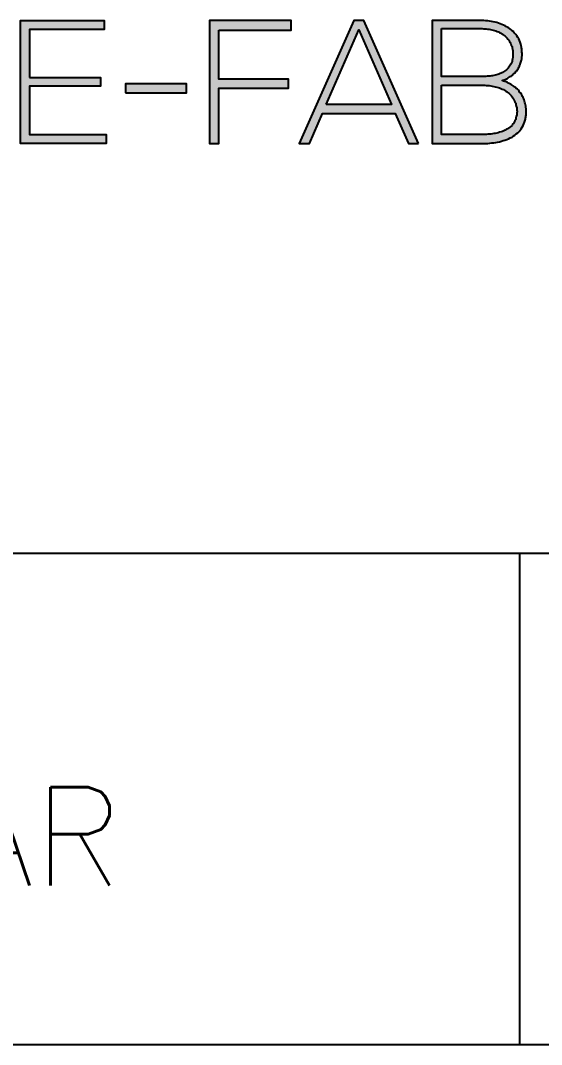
# Model space of a CAD drawing. Header units: centimetres. Extents: x 1658 to 14396, y 8294 to 11444.
# Drawn here: x 8027.1 to 8106.7, y 8443.9 to 8600.2 of the extents above; entities that cross this region are included whole.
import ezdxf
from ezdxf.enums import TextEntityAlignment as Align

# ---------------------------------------------------------------- set-up
doc = ezdxf.new("R2010")
doc.units = ezdxf.units.CM
doc.header["$LTSCALE"] = 50
doc.header["$MEASUREMENT"] = 0
doc.layers.add('FORMATO-PRECON', color=2, linetype='Continuous')
doc.styles.add('PRECON-ROMANS', font='romans.shx')

# ---------------------------------------------------------------- blocks, each defined once
blk = doc.blocks.new('CARIMBO')
at = {"linetype": 'Continuous', "true_color": 0x575854}
for points in [[(-1367.58, 285.16), (-1383.19, 285.16), (-1383.19, 294.98), (-1368.74, 294.98), (-1368.74, 296.75), (-1383.19, 296.75), (-1383.19, 306.5), (-1367.99, 306.5), (-1367.99, 308.34), (-1385.03, 308.34), (-1385.03, 283.32), (-1367.58, 283.32)], [(-1330.42, 296.41), (-1344.6, 296.41), (-1344.6, 306.36), (-1329.88, 306.36), (-1329.88, 308.34), (-1346.51, 308.34), (-1346.51, 283.32), (-1344.6, 283.32), (-1344.6, 294.57), (-1330.42, 294.57)], [(-1351.22, 295.45), (-1363.63, 295.45), (-1363.63, 293.61), (-1351.22, 293.61)]]:
    blk.add_hatch(color=251, dxfattribs=at).paths.add_polyline_path(points)
h = blk.add_hatch(color=251, dxfattribs=at)
h.paths.add_polyline_path([(-1315.08, 308.34), (-1317.13, 308.34), (-1328.24, 283.32), (-1326.19, 283.32), (-1323.53, 289.45), (-1308.74, 289.45), (-1306.01, 283.32), (-1303.97, 283.32)])
h.paths.add_polyline_path([(-1322.78, 291.23), (-1316.1, 306.43), (-1309.49, 291.23)], flags=16)
h = blk.add_hatch(color=251, dxfattribs=at)
h.paths.add_polyline_path([(-1286.92, 296.14), (-1286.72, 296.2), (-1286.31, 296.34), (-1286.03, 296.48), (-1285.83, 296.55), (-1285.69, 296.68), (-1285.49, 296.82), (-1285.28, 296.95), (-1285.08, 297.02), (-1284.94, 297.16), (-1284.74, 297.36), (-1284.6, 297.5), (-1284.47, 297.64), (-1284.26, 297.77), (-1284.13, 297.98), (-1283.99, 298.11), (-1283.85, 298.32), (-1283.78, 298.45), (-1283.65, 298.66), (-1283.58, 298.86), (-1283.44, 299.07), (-1283.38, 299.27), (-1283.31, 299.48), (-1283.24, 299.68), (-1283.17, 299.89), (-1283.03, 300.3), (-1282.97, 300.57), (-1282.97, 300.77), (-1282.97, 300.98), (-1282.9, 301.25), (-1282.9, 301.45), (-1282.9, 301.73), (-1282.97, 301.93), (-1282.97, 302.14), (-1282.97, 302.55), (-1283.03, 302.75), (-1283.03, 302.95), (-1283.1, 303.16), (-1283.17, 303.5), (-1283.31, 303.91), (-1283.44, 304.25), (-1283.58, 304.59), (-1283.78, 304.86), (-1283.99, 305.2), (-1284.19, 305.48), (-1284.4, 305.75), (-1284.6, 306.02), (-1284.88, 306.23), (-1285.15, 306.5), (-1285.42, 306.7), (-1285.69, 306.91), (-1286.03, 307.05), (-1286.31, 307.25), (-1286.65, 307.39), (-1286.99, 307.52), (-1287.33, 307.66), (-1287.67, 307.8), (-1288.01, 307.93), (-1288.35, 308), (-1288.76, 308.07), (-1289.1, 308.14), (-1289.51, 308.2), (-1289.85, 308.27), (-1290.26, 308.27), (-1290.67, 308.34), (-1291.01, 308.34), (-1291.35, 308.34), (-1291.69, 308.34), (-1292.03, 308.34), (-1292.38, 308.34), (-1292.72, 308.34), (-1292.99, 308.34), (-1293.33, 308.34), (-1293.67, 308.34), (-1293.94, 308.34), (-1294.28, 308.34), (-1294.56, 308.34), (-1294.9, 308.34), (-1295.17, 308.34), (-1295.51, 308.34), (-1295.78, 308.34), (-1296.13, 308.34), (-1296.4, 308.34), (-1296.74, 308.34), (-1297.01, 308.34), (-1297.35, 308.34), (-1297.63, 308.34), (-1297.97, 308.34), (-1298.31, 308.34), (-1298.58, 308.34), (-1298.92, 308.34), (-1299.19, 308.34), (-1299.53, 308.34), (-1299.88, 308.34), (-1300.22, 308.34), (-1300.49, 308.34), (-1300.83, 308.34), (-1301.17, 308.34), (-1301.17, 283.32), (-1300.83, 283.32), (-1300.49, 283.32), (-1300.15, 283.32), (-1299.88, 283.32), (-1299.53, 283.32), (-1299.19, 283.32), (-1298.92, 283.32), (-1298.58, 283.32), (-1298.24, 283.32), (-1297.97, 283.32), (-1297.63, 283.32), (-1297.35, 283.32), (-1297.01, 283.32), (-1296.74, 283.32), (-1296.4, 283.32), (-1296.13, 283.32), (-1295.78, 283.32), (-1295.51, 283.32), (-1295.17, 283.32), (-1294.9, 283.32), (-1294.56, 283.32), (-1294.28, 283.32), (-1293.94, 283.32), (-1293.67, 283.32), (-1293.33, 283.32), (-1292.99, 283.32), (-1292.72, 283.32), (-1292.38, 283.32), (-1292.03, 283.32), (-1291.69, 283.32), (-1291.35, 283.32), (-1291.01, 283.32), (-1290.67, 283.32), (-1290.26, 283.32), (-1289.85, 283.32), (-1289.44, 283.39), (-1289.03, 283.45), (-1288.63, 283.45), (-1288.22, 283.52), (-1287.88, 283.59), (-1287.47, 283.66), (-1287.06, 283.8), (-1286.72, 283.93), (-1286.38, 284), (-1285.97, 284.14), (-1285.63, 284.27), (-1285.28, 284.48), (-1284.94, 284.61), (-1284.67, 284.82), (-1284.33, 285.02), (-1284.06, 285.3), (-1283.78, 285.5), (-1283.51, 285.77), (-1283.31, 286.05), (-1283.1, 286.32), (-1282.9, 286.66), (-1282.69, 287), (-1282.56, 287.34), (-1282.42, 287.68), (-1282.35, 287.89), (-1282.22, 288.3), (-1282.22, 288.5), (-1282.15, 288.7), (-1282.15, 288.91), (-1282.08, 289.11), (-1282.08, 289.39), (-1282.08, 289.59), (-1282.08, 289.86), (-1282.08, 290.34), (-1282.15, 290.61), (-1282.15, 290.89), (-1282.22, 291.16), (-1282.28, 291.43), (-1282.35, 291.64), (-1282.42, 291.91), (-1282.49, 292.18), (-1282.56, 292.39), (-1282.69, 292.66), (-1282.83, 292.86), (-1282.9, 293.07), (-1283.03, 293.34), (-1283.17, 293.55), (-1283.38, 293.75), (-1283.51, 293.95), (-1283.65, 294.16), (-1283.85, 294.36), (-1284.06, 294.5), (-1284.26, 294.7), (-1284.47, 294.84), (-1284.67, 295.05), (-1284.88, 295.18), (-1285.08, 295.32), (-1285.35, 295.45), (-1285.63, 295.59), (-1285.83, 295.73), (-1286.1, 295.86), (-1286.38, 295.93), (-1286.65, 296)])
h.paths.add_polyline_path([(-1295.58, 295.18), (-1295.31, 295.18), (-1295.03, 295.18), (-1294.76, 295.18), (-1294.49, 295.18), (-1294.28, 295.18), (-1294.01, 295.18), (-1293.74, 295.18), (-1293.47, 295.18), (-1293.19, 295.18), (-1292.92, 295.18), (-1292.72, 295.18), (-1292.44, 295.18), (-1292.17, 295.18), (-1291.9, 295.18), (-1291.63, 295.18), (-1291.35, 295.18), (-1291.08, 295.18), (-1290.81, 295.18), (-1290.47, 295.18), (-1290.19, 295.11), (-1289.85, 295.11), (-1289.58, 295.11), (-1289.24, 295.05), (-1288.97, 294.98), (-1288.63, 294.91), (-1288.35, 294.84), (-1288.01, 294.77), (-1287.74, 294.7), (-1287.47, 294.64), (-1287.19, 294.5), (-1286.92, 294.36), (-1286.65, 294.3), (-1286.38, 294.09), (-1286.17, 293.95), (-1285.9, 293.82), (-1285.69, 293.61), (-1285.49, 293.48), (-1285.28, 293.27), (-1285.08, 293.07), (-1284.88, 292.8), (-1284.74, 292.59), (-1284.6, 292.32), (-1284.47, 292.05), (-1284.33, 291.77), (-1284.19, 291.5), (-1284.13, 291.23), (-1284.06, 290.89), (-1283.99, 290.55), (-1283.99, 290.2), (-1283.92, 289.86), (-1283.99, 289.52), (-1283.99, 289.18), (-1284.06, 288.84), (-1284.13, 288.57), (-1284.19, 288.23), (-1284.33, 287.95), (-1284.47, 287.68), (-1284.6, 287.48), (-1284.81, 287.27), (-1284.94, 287), (-1285.15, 286.8), (-1285.35, 286.66), (-1285.63, 286.45), (-1285.83, 286.32), (-1286.1, 286.18), (-1286.31, 286.05), (-1286.58, 285.91), (-1286.85, 285.77), (-1287.12, 285.7), (-1287.47, 285.64), (-1287.74, 285.5), (-1288.01, 285.43), (-1288.35, 285.36), (-1288.63, 285.36), (-1288.9, 285.3), (-1289.24, 285.23), (-1289.51, 285.23), (-1289.85, 285.23), (-1290.13, 285.16), (-1290.47, 285.16), (-1290.74, 285.16), (-1291.01, 285.16), (-1299.26, 285.16), (-1299.26, 295.18), (-1298.99, 295.18), (-1298.72, 295.18), (-1298.44, 295.18), (-1298.17, 295.18), (-1297.9, 295.18), (-1297.63, 295.18), (-1297.35, 295.18), (-1297.08, 295.18), (-1296.88, 295.18), (-1296.6, 295.18), (-1296.33, 295.18), (-1296.06, 295.18), (-1295.78, 295.18)], flags=16)
h.paths.add_polyline_path([(-1299.26, 296.95), (-1299.26, 306.7), (-1291.01, 306.7), (-1290.74, 306.64), (-1290.47, 306.64), (-1290.19, 306.64), (-1289.92, 306.57), (-1289.58, 306.57), (-1289.31, 306.5), (-1289.03, 306.43), (-1288.76, 306.36), (-1288.49, 306.3), (-1288.22, 306.23), (-1287.94, 306.09), (-1287.67, 306.02), (-1287.47, 305.89), (-1287.19, 305.75), (-1286.99, 305.61), (-1286.72, 305.48), (-1286.51, 305.27), (-1286.31, 305.14), (-1286.1, 304.93), (-1285.9, 304.73), (-1285.76, 304.52), (-1285.56, 304.32), (-1285.42, 304.05), (-1285.28, 303.84), (-1285.15, 303.57), (-1285.08, 303.3), (-1284.94, 303.02), (-1284.88, 302.75), (-1284.81, 302.48), (-1284.74, 302.14), (-1284.74, 301.8), (-1284.74, 301.45), (-1284.74, 301.18), (-1284.74, 300.84), (-1284.81, 300.57), (-1284.88, 300.23), (-1284.94, 300.02), (-1285.01, 299.75), (-1285.15, 299.48), (-1285.28, 299.27), (-1285.42, 299.07), (-1285.56, 298.86), (-1285.69, 298.66), (-1285.9, 298.45), (-1286.03, 298.32), (-1286.24, 298.18), (-1286.44, 298.05), (-1286.65, 297.91), (-1286.85, 297.77), (-1287.12, 297.64), (-1287.33, 297.57), (-1287.6, 297.43), (-1287.81, 297.36), (-1288.08, 297.3), (-1288.35, 297.23), (-1288.63, 297.16), (-1288.9, 297.09), (-1289.1, 297.09), (-1289.38, 297.02), (-1289.72, 297.02), (-1289.99, 297.02), (-1290.26, 296.95), (-1290.53, 296.95), (-1290.81, 296.95)], flags=16)
at = {"color": 251, "linetype": 'Continuous', "true_color": 0x575854}
for points in [[(-1383.19, 296.75), (-1368.74, 296.75), (-1368.74, 294.98), (-1383.19, 294.98), (-1383.19, 285.16), (-1367.58, 285.16), (-1367.58, 283.32), (-1385.03, 283.32), (-1385.03, 308.34), (-1367.99, 308.34), (-1367.99, 306.5), (-1383.19, 306.5), (-1383.19, 296.75)], [(-1344.6, 306.36), (-1329.88, 306.36), (-1329.88, 308.34), (-1346.51, 308.34), (-1346.51, 283.32), (-1344.6, 283.32), (-1344.6, 294.57), (-1330.42, 294.57), (-1330.42, 296.41), (-1344.6, 296.41), (-1344.6, 306.36)], [(-1303.97, 283.32), (-1315.08, 308.34), (-1317.13, 308.34), (-1328.24, 283.32), (-1326.19, 283.32), (-1323.53, 289.45), (-1308.74, 289.45), (-1306.01, 283.32), (-1303.97, 283.32)], [(-1322.78, 291.23), (-1316.1, 306.43), (-1309.49, 291.23), (-1322.78, 291.23)], [(-1291.01, 308.34), (-1291.35, 308.34), (-1291.69, 308.34), (-1292.03, 308.34), (-1292.38, 308.34), (-1292.72, 308.34), (-1292.99, 308.34), (-1293.33, 308.34), (-1293.67, 308.34), (-1293.94, 308.34), (-1294.28, 308.34), (-1294.56, 308.34), (-1294.9, 308.34), (-1295.17, 308.34), (-1295.51, 308.34), (-1295.78, 308.34), (-1296.13, 308.34), (-1296.4, 308.34), (-1296.74, 308.34), (-1297.01, 308.34), (-1297.35, 308.34), (-1297.63, 308.34), (-1297.97, 308.34), (-1298.31, 308.34), (-1298.58, 308.34), (-1298.92, 308.34), (-1299.19, 308.34), (-1299.53, 308.34), (-1299.88, 308.34), (-1300.22, 308.34), (-1300.49, 308.34), (-1300.83, 308.34), (-1301.17, 308.34), (-1301.17, 283.32), (-1300.83, 283.32), (-1300.49, 283.32), (-1300.15, 283.32), (-1299.88, 283.32), (-1299.53, 283.32), (-1299.19, 283.32), (-1298.92, 283.32), (-1298.58, 283.32), (-1298.24, 283.32), (-1297.97, 283.32), (-1297.63, 283.32), (-1297.35, 283.32), (-1297.01, 283.32), (-1296.74, 283.32), (-1296.4, 283.32), (-1296.13, 283.32), (-1295.78, 283.32), (-1295.51, 283.32), (-1295.17, 283.32), (-1294.9, 283.32), (-1294.56, 283.32), (-1294.28, 283.32), (-1293.94, 283.32), (-1293.67, 283.32), (-1293.33, 283.32), (-1292.99, 283.32), (-1292.72, 283.32), (-1292.38, 283.32), (-1292.03, 283.32), (-1291.69, 283.32), (-1291.35, 283.32), (-1291.01, 283.32), (-1290.67, 283.32), (-1290.26, 283.32), (-1289.85, 283.32), (-1289.44, 283.39), (-1289.03, 283.45), (-1288.63, 283.45), (-1288.22, 283.52), (-1287.88, 283.59), (-1287.47, 283.66), (-1287.06, 283.8), (-1286.72, 283.93), (-1286.38, 284), (-1285.97, 284.14), (-1285.63, 284.27), (-1285.28, 284.48), (-1284.94, 284.61), (-1284.67, 284.82), (-1284.33, 285.02), (-1284.06, 285.3), (-1283.78, 285.5), (-1283.51, 285.77), (-1283.31, 286.05), (-1283.1, 286.32), (-1282.9, 286.66), (-1282.69, 287), (-1282.56, 287.34), (-1282.42, 287.68), (-1282.35, 287.89), (-1282.28, 288.09), (-1282.22, 288.3), (-1282.22, 288.5), (-1282.15, 288.7), (-1282.15, 288.91), (-1282.08, 289.11), (-1282.08, 289.39), (-1282.08, 289.59), (-1282.08, 289.86), (-1282.08, 290.14), (-1282.08, 290.34), (-1282.15, 290.61), (-1282.15, 290.89), (-1282.22, 291.16), (-1282.28, 291.43), (-1282.35, 291.64), (-1282.42, 291.91), (-1282.49, 292.18), (-1282.56, 292.39), (-1282.69, 292.66), (-1282.83, 292.86), (-1282.9, 293.07), (-1283.03, 293.34), (-1283.17, 293.55), (-1283.38, 293.75), (-1283.51, 293.95), (-1283.65, 294.16), (-1283.85, 294.36), (-1284.06, 294.5), (-1284.26, 294.7), (-1284.47, 294.84), (-1284.67, 295.05), (-1284.88, 295.18), (-1285.08, 295.32), (-1285.35, 295.45), (-1285.63, 295.59), (-1285.83, 295.73), (-1286.1, 295.86), (-1286.38, 295.93), (-1286.65, 296), (-1286.92, 296.14), (-1286.72, 296.2), (-1286.51, 296.27), (-1286.31, 296.34), (-1286.03, 296.48), (-1285.83, 296.55), (-1285.69, 296.68), (-1285.49, 296.82), (-1285.28, 296.95), (-1285.08, 297.02), (-1284.94, 297.16), (-1284.74, 297.36), (-1284.6, 297.5), (-1284.47, 297.64), (-1284.26, 297.77), (-1284.13, 297.98), (-1283.99, 298.11), (-1283.85, 298.32), (-1283.78, 298.45), (-1283.65, 298.66), (-1283.58, 298.86), (-1283.44, 299.07), (-1283.38, 299.27), (-1283.31, 299.48), (-1283.24, 299.68), (-1283.17, 299.89), (-1283.1, 300.09), (-1283.03, 300.3), (-1282.97, 300.57), (-1282.97, 300.77), (-1282.97, 300.98), (-1282.9, 301.25), (-1282.9, 301.45), (-1282.9, 301.73), (-1282.97, 301.93), (-1282.97, 302.14), (-1282.97, 302.34), (-1282.97, 302.55), (-1283.03, 302.75), (-1283.03, 302.95), (-1283.1, 303.16), (-1283.17, 303.5), (-1283.31, 303.91), (-1283.44, 304.25), (-1283.58, 304.59), (-1283.78, 304.86), (-1283.99, 305.2), (-1284.19, 305.48), (-1284.4, 305.75), (-1284.6, 306.02), (-1284.88, 306.23), (-1285.15, 306.5), (-1285.42, 306.7), (-1285.69, 306.91), (-1286.03, 307.05), (-1286.31, 307.25), (-1286.65, 307.39), (-1286.99, 307.52), (-1287.33, 307.66), (-1287.67, 307.8), (-1288.01, 307.93), (-1288.35, 308), (-1288.76, 308.07), (-1289.1, 308.14), (-1289.51, 308.2), (-1289.85, 308.27), (-1290.26, 308.27), (-1290.67, 308.34), (-1291.01, 308.34)], [(-1299.26, 306.7), (-1291.01, 306.7), (-1290.74, 306.64), (-1290.47, 306.64), (-1290.19, 306.64), (-1289.92, 306.57), (-1289.58, 306.57), (-1289.31, 306.5), (-1289.03, 306.43), (-1288.76, 306.36), (-1288.49, 306.3), (-1288.22, 306.23), (-1287.94, 306.09), (-1287.67, 306.02), (-1287.47, 305.89), (-1287.19, 305.75), (-1286.99, 305.61), (-1286.72, 305.48), (-1286.51, 305.27), (-1286.31, 305.14), (-1286.1, 304.93), (-1285.9, 304.73), (-1285.76, 304.52), (-1285.56, 304.32), (-1285.42, 304.05), (-1285.28, 303.84), (-1285.15, 303.57), (-1285.08, 303.3), (-1284.94, 303.02), (-1284.88, 302.75), (-1284.81, 302.48), (-1284.74, 302.14), (-1284.74, 301.8), (-1284.74, 301.45), (-1284.74, 301.18), (-1284.74, 300.84), (-1284.81, 300.57), (-1284.88, 300.23), (-1284.94, 300.02), (-1285.01, 299.75), (-1285.15, 299.48), (-1285.28, 299.27), (-1285.42, 299.07), (-1285.56, 298.86), (-1285.69, 298.66), (-1285.9, 298.45), (-1286.03, 298.32), (-1286.24, 298.18), (-1286.44, 298.05), (-1286.65, 297.91), (-1286.85, 297.77), (-1287.12, 297.64), (-1287.33, 297.57), (-1287.6, 297.43), (-1287.81, 297.36), (-1288.08, 297.3), (-1288.35, 297.23), (-1288.63, 297.16), (-1288.9, 297.09), (-1289.1, 297.09), (-1289.38, 297.02), (-1289.72, 297.02), (-1289.99, 297.02), (-1290.26, 296.95), (-1290.53, 296.95), (-1290.81, 296.95), (-1299.26, 296.95), (-1299.26, 306.7)], [(-1363.63, 293.61), (-1351.22, 293.61), (-1351.22, 295.45), (-1363.63, 295.45), (-1363.63, 293.61)], [(-1299.26, 295.18), (-1298.99, 295.18), (-1298.72, 295.18), (-1298.44, 295.18), (-1298.17, 295.18), (-1297.9, 295.18), (-1297.63, 295.18), (-1297.35, 295.18), (-1297.08, 295.18), (-1296.88, 295.18), (-1296.6, 295.18), (-1296.33, 295.18), (-1296.06, 295.18), (-1295.78, 295.18), (-1295.58, 295.18), (-1295.31, 295.18), (-1295.03, 295.18), (-1294.76, 295.18), (-1294.49, 295.18), (-1294.28, 295.18), (-1294.01, 295.18), (-1293.74, 295.18), (-1293.47, 295.18), (-1293.19, 295.18), (-1292.92, 295.18), (-1292.72, 295.18), (-1292.44, 295.18), (-1292.17, 295.18), (-1291.9, 295.18), (-1291.63, 295.18), (-1291.35, 295.18), (-1291.08, 295.18), (-1290.81, 295.18), (-1290.47, 295.18), (-1290.19, 295.11), (-1289.85, 295.11), (-1289.58, 295.11), (-1289.24, 295.05), (-1288.97, 294.98), (-1288.63, 294.91), (-1288.35, 294.84), (-1288.01, 294.77), (-1287.74, 294.7), (-1287.47, 294.64), (-1287.19, 294.5), (-1286.92, 294.36), (-1286.65, 294.3), (-1286.38, 294.09), (-1286.17, 293.95), (-1285.9, 293.82), (-1285.69, 293.61), (-1285.49, 293.48), (-1285.28, 293.27), (-1285.08, 293.07), (-1284.88, 292.8), (-1284.74, 292.59), (-1284.6, 292.32), (-1284.47, 292.05), (-1284.33, 291.77), (-1284.19, 291.5), (-1284.13, 291.23), (-1284.06, 290.89), (-1283.99, 290.55), (-1283.99, 290.2), (-1283.92, 289.86), (-1283.99, 289.52), (-1283.99, 289.18), (-1284.06, 288.84), (-1284.13, 288.57), (-1284.19, 288.23), (-1284.33, 287.95), (-1284.47, 287.68), (-1284.6, 287.48), (-1284.81, 287.27), (-1284.94, 287), (-1285.15, 286.8), (-1285.35, 286.66), (-1285.63, 286.45), (-1285.83, 286.32), (-1286.1, 286.18), (-1286.31, 286.05), (-1286.58, 285.91), (-1286.85, 285.77), (-1287.12, 285.7), (-1287.47, 285.64), (-1287.74, 285.5), (-1288.01, 285.43), (-1288.35, 285.36), (-1288.63, 285.36), (-1288.9, 285.3), (-1289.24, 285.23), (-1289.51, 285.23), (-1289.85, 285.23), (-1290.13, 285.16), (-1290.47, 285.16), (-1290.74, 285.16), (-1291.01, 285.16), (-1299.26, 285.16), (-1299.26, 295.18)]]:
    blk.add_lwpolyline(points, dxfattribs=at)
at = {"layer": 'FORMATO-PRECON', "color": 6}
for p, q in [((-1750, 200), (0, 200)), ((-1750, 100), (0, 100))]:
    blk.add_line(p, q, dxfattribs=at)
blk.add_lwpolyline([(-1283.33, 100), (-1283.33, 200)], dxfattribs=at)
at = {"layer": 'FORMATO-PRECON', "color": 5, "style": 'PRECON-ROMANS', "flags": 8}
for p in [(-524.84, 472.63), (-524.98, 423.02), (-524.98, 399.37), (-524.98, 375.97)]:
    blk.add_attdef('X', text='', height=30, dxfattribs=at).set_placement(p, align=Align.MIDDLE_CENTER)
at = {"layer": 'FORMATO-PRECON', "color": 3, "style": 'PRECON-ROMANS', "flags": 8}
for p in [(-524.98, 331.67), (-486.33, 176.97), (-486.33, 124.42)]:
    blk.add_attdef('X', text='', height=25, dxfattribs=at).set_placement(p, align=Align.MIDDLE_CENTER)
at = {"layer": 'FORMATO-PRECON', "color": 4, "style": 'PRECON-ROMANS', "flags": 8}
for p in [(-524.98, 249.6), (-228.66, 39.37), (-76.7, 39.37), (-483.33, 35.98)]:
    blk.add_attdef('X', text='', height=30, dxfattribs=at).set_placement(p, align=Align.MIDDLE_CENTER)
at = {"layer": 'FORMATO-PRECON', "color": 2, "style": 'PRECON-ROMANS', "flags": 8}
for height, p in [(20, (-1635.81, 142.35)), (20, (-1402.47, 142.35)), (20, (-1169.14, 142.35)), (30, (-902.74, 42.35)), (20, (-1635.81, 42.35))]:
    blk.add_attdef('X', text='', height=height, dxfattribs=at).set_placement(p, align=Align.MIDDLE_CENTER)

msp = doc.modelspace()

# ---------------------------------------------------------------- block references
at = {"layer": 'FORMATO-PRECON'}
ref = msp.add_blockref('CARIMBO', (9065.86, 8368.94), dxfattribs=dict(at, xscale=0.7499999918802306, yscale=0.7499999918802306, zscale=0.7499999918802306))
ref.add_attrib('X', 'ISNAR', dxfattribs={"color": 2, "height": 15, "style": 'PRECON-ROMANS', "flags": 8}).set_placement((8014, 8475.7), align=Align.MIDDLE_CENTER)

doc.saveas('drawing.dxf')
